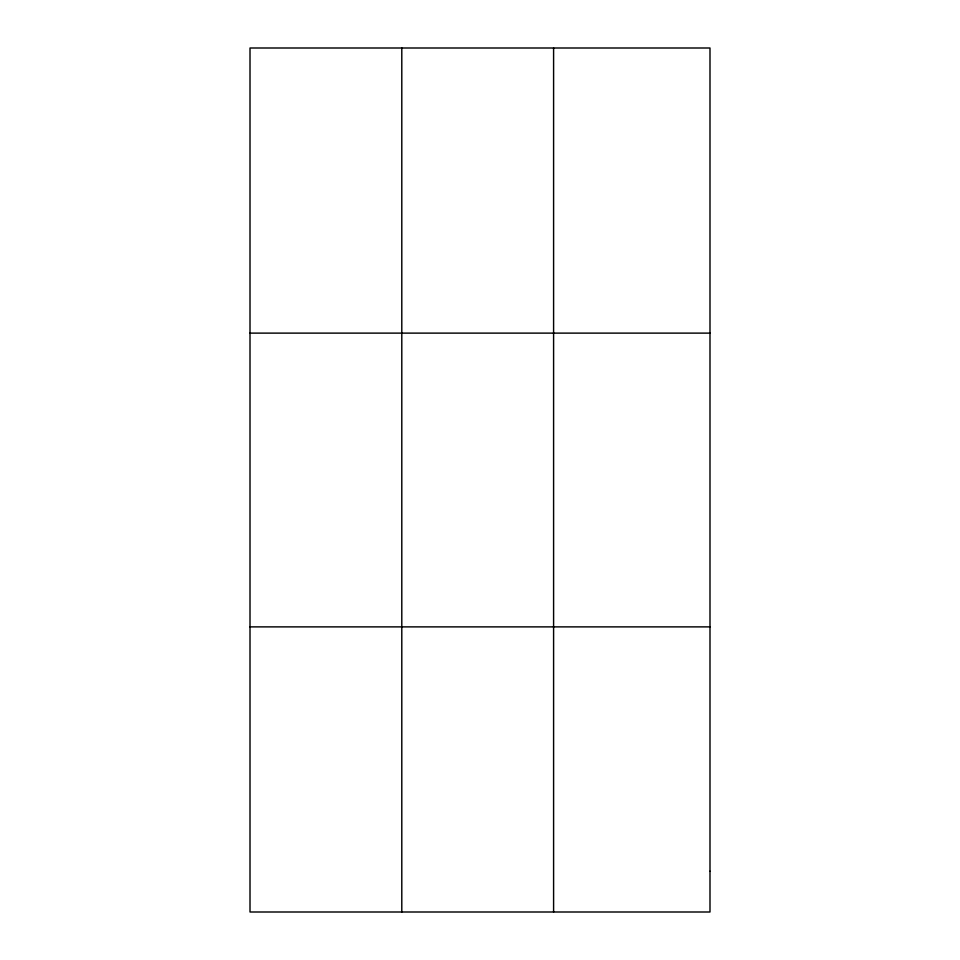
<?xml version="1.0" encoding="UTF-8"?>
<svg xmlns="http://www.w3.org/2000/svg" width="960" height="960" viewBox="0 0 960 960"><rect width="100%" height="100%" fill="white"/><g stroke="black" fill="none" stroke-linecap="round" stroke-linejoin="round"><path stroke-width="1.44" d="M401.796 912L401.796 48M553.596 912L553.596 48M250.008 333.12L709.992 333.12M250.008 626.88L709.992 626.88M709.992 871.272L709.992 912L250.008 912L250.008 48L709.992 48L709.992 871.272"/></g></svg>
